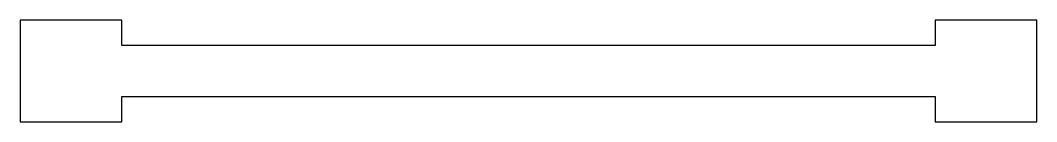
# Model space of a CAD drawing. Header units: metres. Extents: x -1 to 1, y -0.1 to 0.1.
import ezdxf

# ---------------------------------------------------------------- set-up
doc = ezdxf.new("R2010")
doc.units = ezdxf.units.M

msp = doc.modelspace()

# ---------------------------------------------------------------- linework, layer by layer
for p, q in [((-0.8, 0.1), (-1, 0.1)), ((-1, 0.1), (-1, -0.1)), ((-0.8, 0.05), (-0.8, 0.1)), ((1, 0.1), (0.8, 0.1)), ((0.8, 0.1), (0.8, 0.05)), ((1, -0.1), (1, 0.1)), ((0.8, 0.05), (-0.8, 0.05)), ((-0.8, -0.1), (-0.8, -0.05)), ((-0.8, -0.05), (0.8, -0.05)), ((0.8, -0.05), (0.8, -0.1)), ((-1, -0.1), (-0.8, -0.1)), ((0.8, -0.1), (1, -0.1))]:
    msp.add_line(p, q)

doc.saveas('drawing.dxf')
